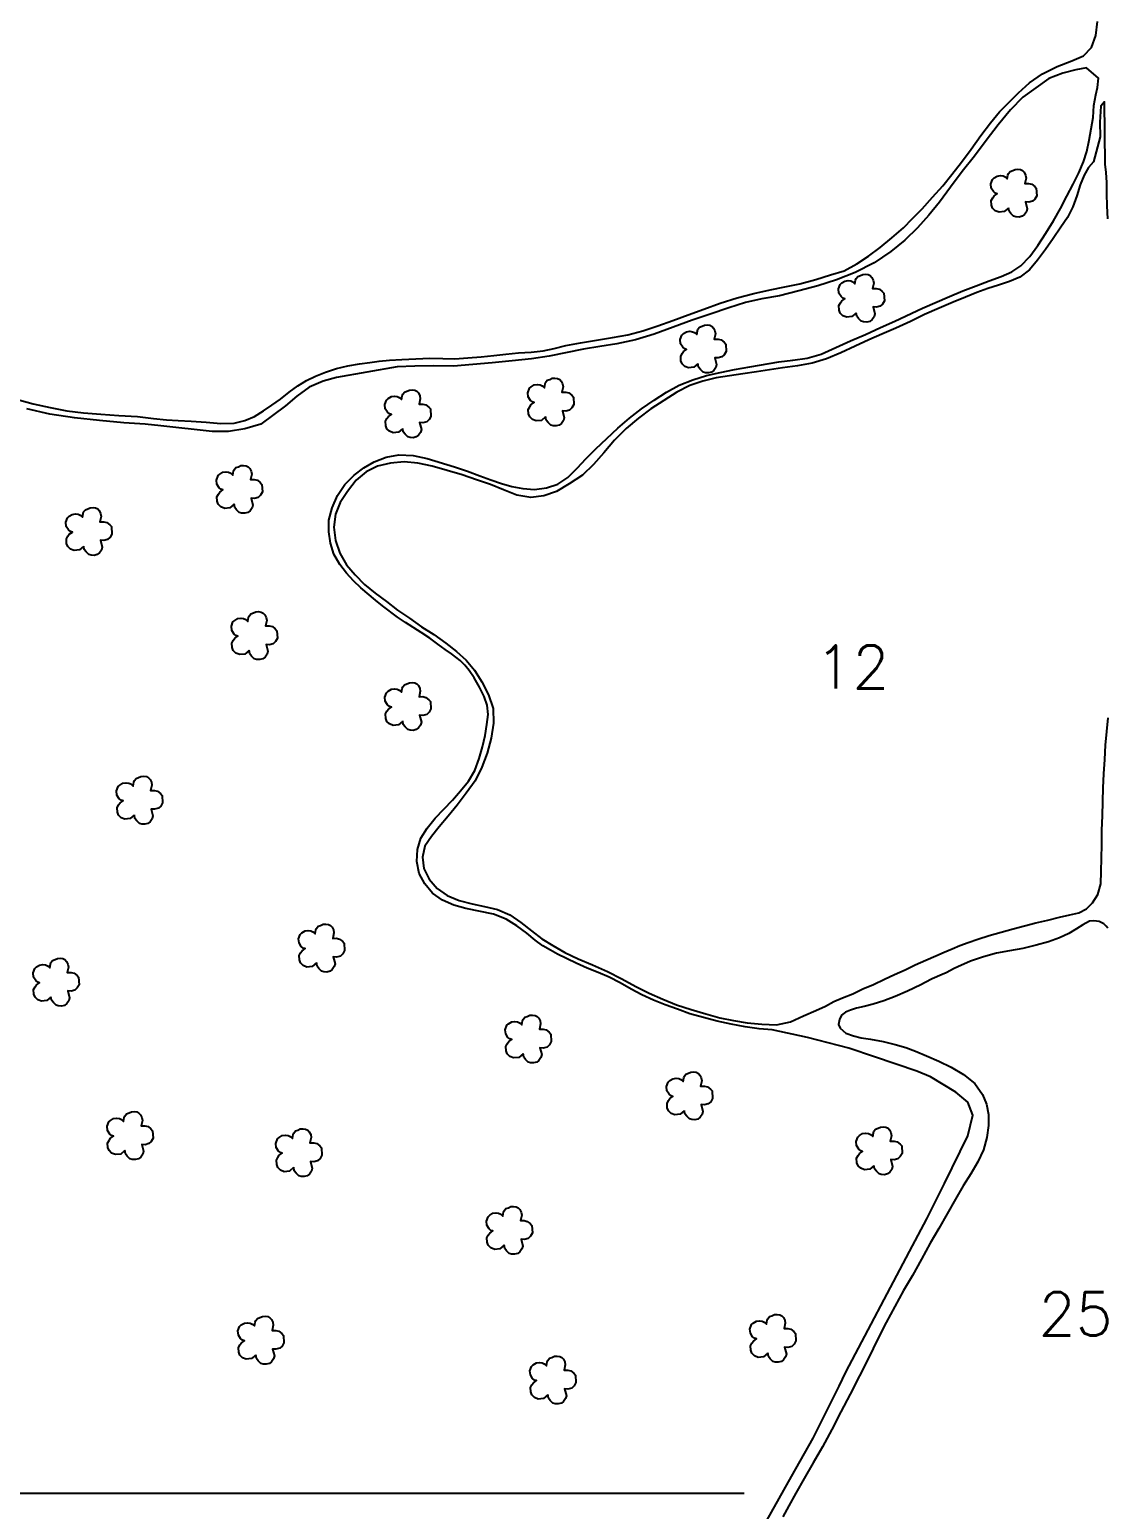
# Model space of a CAD drawing. Header units: inches. Extents: x 722598 to 724698, y 7810443 to 7813413.
# Drawn here: x 723067.3 to 723391.5, y 7811495.1 to 7811940.4 of the extents above; entities that cross this region are included whole.
import ezdxf
from ezdxf.enums import TextEntityAlignment as Align

# ---------------------------------------------------------------- set-up
doc = ezdxf.new("R2010")
doc.units = ezdxf.units.IN
doc.header["$MEASUREMENT"] = 0
doc.linetypes.add('CONTINUO', pattern=[0])
for name, color, linetype in [('0114000624', 1, 'Continuous'), ('0114000624012', 5, 'Continuous'), ('0114000624022', 5, 'Continuous'), ('0114000624025', 5, 'Continuous'), ('MALHA', 8, 'Continuous'), ('MATO', 3, 'Continuous'), ('TEXTO', 7, 'Continuous')]:
    doc.layers.add(name, color=color, linetype=linetype)
doc.styles.add('Simplex', font='simplex.shx')

msp = doc.modelspace()

# ---------------------------------------------------------------- linework, layer by layer
at = {"layer": '0114000624'}
msp.add_lwpolyline([(723286.82, 7811487.67), (723296.49, 7811504.99), (723303.02, 7811516.59), (723306.77, 7811523.99), (723310.8, 7811532.18), (723312.88, 7811536.45), (723332.01, 7811572.73), (723337.24, 7811582.51), (723342.53, 7811593.15), (723349.53, 7811607.53), (723351.04, 7811613.7), (723349.5, 7811617.65), (723345.95, 7811620.66), (723338.36, 7811625.29), (723334.22, 7811627.01), (723321.42, 7811631.32), (723313.7, 7811633.95), (723301.36, 7811637.13), (723290.69, 7811639.39), (723286.74, 7811639.77), (723282.51, 7811640.34), (723278.3, 7811641.11), (723274.16, 7811642), (723270, 7811643.09), (723265.96, 7811644.27), (723262.16, 7811645.59), (723258.51, 7811646.97), (723254.96, 7811648.37), (723251.51, 7811649.94), (723248.22, 7811651.7), (723244.95, 7811653.54), (723241.69, 7811655.23), (723238.36, 7811656.71), (723234.98, 7811657.99), (723231.71, 7811659.46), (723226.15, 7811662.16), (723223.99, 7811663.35), (723221.72, 7811664.71), (723219.38, 7811666.36), (723216.84, 7811668.46), (723213.9, 7811670.76), (723210.64, 7811672.75), (723206.82, 7811674.2), (723198.52, 7811675.95), (723194.93, 7811676.9), (723191.56, 7811678.47), (723188.48, 7811680.58), (723186.15, 7811683.3), (723184.54, 7811686.5), (723183.84, 7811690.08), (723184.01, 7811693.68), (723185.03, 7811697.05), (723186.85, 7811700.12), (723189.27, 7811703.07), (723191.94, 7811705.84), (723194.55, 7811708.49), (723196.96, 7811711.29), (723199.38, 7811714.24), (723201.24, 7811717.47), (723202.57, 7811721.03), (723203.56, 7811724.52), (723204.37, 7811728.02), (723204.89, 7811731.29), (723205.22, 7811734.34), (723204.9, 7811737.12), (723204.02, 7811739.71), (723202.68, 7811742.51), (723201.05, 7811745.33), (723199.5, 7811747.54), (723198.2, 7811749.13), (723196.79, 7811750.53), (723195.48, 7811751.54), (723194.18, 7811752.51), (723192.33, 7811753.84), (723190.11, 7811755.48), (723187.68, 7811757.24), (723185.11, 7811758.95), (723180.34, 7811761.94), (723177.96, 7811763.58), (723173.44, 7811767.03), (723171.35, 7811768.71), (723166.96, 7811772.41), (723164.7, 7811774.55), (723162.61, 7811776.83), (723160.59, 7811779.46), (723158.86, 7811782.56), (723157.79, 7811785.88), (723157.27, 7811789.27), (723157.35, 7811792.79), (723158.29, 7811796.53), (723159.91, 7811800.22), (723162.18, 7811803.52), (723164.9, 7811806.3), (723167.8, 7811808.56), (723170.95, 7811810.35), (723174.55, 7811811.7), (723178.41, 7811812.38), (723182.72, 7811812.22), (723186.87, 7811811.37), (723195.15, 7811808.83), (723199.06, 7811807.56), (723202.75, 7811806.11), (723206.08, 7811804.9), (723209.28, 7811803.82), (723212.34, 7811802.92), (723215.64, 7811802.3), (723219.18, 7811802.02), (723222.79, 7811802.46), (723226.19, 7811803.61), (723229.25, 7811805.61), (723231.99, 7811808.37), (723234.69, 7811811.32), (723237.65, 7811814.26), (723244.29, 7811820.48), (723247.77, 7811823.47), (723251.42, 7811826.25), (723255.18, 7811828.9), (723258.94, 7811831.26), (723262.72, 7811833.37), (723266.8, 7811835.03), (723270.88, 7811836.25), (723275.07, 7811837.16), (723279.39, 7811838.06), (723283.95, 7811838.89), (723292.71, 7811840.36), (723296.94, 7811840.96), (723301.21, 7811841.51), (723305.47, 7811842.68), (723309.87, 7811844.71), (723314.29, 7811846.7), (723318.8, 7811848.66), (723323.22, 7811850.75), (723327.61, 7811852.65), (723335.89, 7811856.57), (723343.99, 7811860.06), (723348.04, 7811861.76), (723352.07, 7811863.29), (723355.91, 7811864.78), (723359.6, 7811866.04), (723362.79, 7811867.53), (723365.46, 7811869.34), (723368.15, 7811872.06), (723370.58, 7811875.41), (723373.03, 7811879.1), (723375.34, 7811882.82), (723377.46, 7811886.5), (723379.36, 7811890.26), (723381.23, 7811893.84), (723382.92, 7811897.32), (723384.32, 7811900.58), (723385.3, 7811903.73), (723386.07, 7811907.06), (723386.64, 7811910.47), (723387.21, 7811913.95), (723387.46, 7811917.52), (723388.03, 7811920.72), (723388.54, 7811922.91), (723388.81, 7811925.75), (723385.28, 7811928.91), (723382.01, 7811928.22), (723378.1, 7811927.29), (723373.87, 7811925.61), (723366.06, 7811920.08), (723362.33, 7811916.22), (723358.68, 7811911.71), (723355.1, 7811907.01), (723351.55, 7811902.28), (723347.83, 7811897.66), (723344.34, 7811892.97), (723341.06, 7811888.47), (723337.81, 7811884.53), (723334.37, 7811880.69), (723330.58, 7811877.02), (723326.42, 7811873.61), (723321.32, 7811870.19), (723315.64, 7811867.28), (723310, 7811865.04), (723304.37, 7811863.24), (723298.69, 7811861.75), (723292.92, 7811860.28), (723287.56, 7811859.34), (723282.7, 7811858.24), (723277.6, 7811856.7), (723272.06, 7811854.76), (723266.59, 7811852.92), (723255.15, 7811848.77), (723249.59, 7811847.07), (723243.99, 7811845.86), (723238.87, 7811844.98), (723233.89, 7811844.24), (723223.55, 7811842.12), (723218.28, 7811841.34), (723212.51, 7811840.71), (723206.49, 7811840.08), (723194.85, 7811839.09), (723188.92, 7811839.2), (723183.17, 7811839.11), (723177.86, 7811838.89), (723159.62, 7811835.66), (723155.57, 7811834.59), (723151.38, 7811832.81), (723147.72, 7811830.11), (723144.3, 7811827.16), (723136.91, 7811821.7), (723132.05, 7811820.26), (723127.16, 7811819.4), (723122.19, 7811819.43), (723106.8, 7811821.2), (723102.1, 7811821.64), (723095.69, 7811822.1), (723088.31, 7811822.75), (723080.86, 7811823.53), (723073.37, 7811824.65), (723066.43, 7811826.3)], dxfattribs=at)
at = {"layer": '0114000624012', "color": 5}
msp.add_lwpolyline([(723391.61, 7811883.43), (723391.46, 7811887.3), (723391.34, 7811890.96), (723391.32, 7811894.38), (723391.19, 7811897.42), (723390.89, 7811899.84), (723390.68, 7811918.62), (723389.52, 7811917.38), (723389.27, 7811912.52), (723389.34, 7811908.13), (723387.39, 7811900.61), (723385.88, 7811898.93), (723384.53, 7811896.58), (723383.29, 7811893.66), (723382.33, 7811890.34), (723381.12, 7811887.03), (723379.51, 7811883.8), (723377.5, 7811880.91), (723375.24, 7811877.47), (723372.86, 7811874.21), (723370.52, 7811871.04), (723368.07, 7811868.11), (723365.21, 7811865.88), (723362.03, 7811864.54), (723358.76, 7811863.51), (723355.58, 7811862.45), (723352.26, 7811861.3), (723348.8, 7811859.91), (723345.08, 7811858.4), (723340.94, 7811856.59), (723336.55, 7811854.63), (723332.29, 7811852.58), (723327.92, 7811850.54), (723323.71, 7811848.77), (723319.72, 7811847), (723315.6, 7811845.1), (723311.34, 7811843.1), (723307.03, 7811841.32), (723302.72, 7811839.99), (723298.29, 7811839.22), (723293.79, 7811838.58), (723285.92, 7811837.43), (723281.81, 7811836.83), (723277.81, 7811836.23), (723273.81, 7811835.59), (723269.85, 7811834.61), (723265.9, 7811833.24), (723262, 7811831.24), (723258.08, 7811828.81), (723254.22, 7811826.31), (723250.49, 7811823.46), (723246.75, 7811820.36), (723243.24, 7811816.8), (723240.02, 7811813.06), (723236.94, 7811809.56), (723233.59, 7811806.32), (723229.66, 7811803.66), (723225.78, 7811801.41), (723221.97, 7811800.06), (723218.04, 7811799.59), (723213.91, 7811800.32), (723209.85, 7811801.86), (723205.91, 7811803.47), (723201.72, 7811804.93), (723197.4, 7811806.43), (723192.89, 7811807.72), (723188.41, 7811809), (723184.12, 7811809.96), (723180.01, 7811810.31), (723175.86, 7811809.97), (723171.91, 7811809.06), (723168.53, 7811807.3), (723165.59, 7811804.77), (723162.9, 7811801.44), (723160.75, 7811798.1), (723159.29, 7811794.59), (723158.81, 7811790.63), (723159.36, 7811786.62), (723160.61, 7811782.81), (723162.67, 7811779.34), (723165.26, 7811776.29), (723168.08, 7811773.4), (723171.3, 7811770.76), (723174.68, 7811768.33), (723177.99, 7811765.73), (723181.56, 7811763.26), (723185.23, 7811760.72), (723188.9, 7811758.38), (723192.47, 7811755.8), (723195.74, 7811753.28), (723198.61, 7811750.67), (723201.11, 7811747.63), (723203.33, 7811744.17), (723205.34, 7811740.25), (723206.77, 7811736.13), (723206.87, 7811731.73), (723206.15, 7811727.15), (723204.96, 7811722.7), (723203.38, 7811718.45), (723201.34, 7811714.35), (723198.67, 7811710.65), (723195.94, 7811707.03), (723193.19, 7811703.67), (723190.54, 7811700.54), (723188.18, 7811697.59), (723186.23, 7811694.7), (723185.48, 7811691.39), (723185.92, 7811687.98), (723187.51, 7811684.8), (723189.9, 7811681.95), (723192.9, 7811679.81), (723196.53, 7811678.34), (723200.39, 7811677.32), (723204.18, 7811676.56), (723208.05, 7811675.59), (723211.74, 7811673.99), (723215.1, 7811671.69), (723218.32, 7811669.22), (723221.39, 7811666.85), (723224.73, 7811664.75), (723228.35, 7811662.67), (723232.35, 7811660.77), (723236.67, 7811658.93), (723241.18, 7811656.97), (723245.49, 7811654.8), (723249.62, 7811652.45), (723253.64, 7811650.43), (723257.78, 7811648.66), (723261.93, 7811646.97), (723266.34, 7811645.49), (723270.73, 7811644.21), (723274.96, 7811643.07), (723279.08, 7811642.26), (723283.2, 7811641.57), (723287.53, 7811641.1), (723291.98, 7811640.95), (723296.24, 7811641.8), (723300.11, 7811643.59), (723303.81, 7811645.23), (723306.76, 7811646.53), (723309.22, 7811647.93), (723311.84, 7811649.05), (723314.95, 7811650.26), (723318, 7811651.75), (723321.18, 7811653.05), (723324.5, 7811654.63), (723327.52, 7811656.09), (723330.66, 7811657.52), (723333.68, 7811659.02), (723336.9, 7811660.39), (723339.87, 7811661.73), (723342.41, 7811662.81), (723344.8, 7811663.8), (723347.14, 7811664.82), (723349.69, 7811665.72), (723352.55, 7811666.7), (723355.97, 7811667.77), (723359.53, 7811668.77), (723363.13, 7811669.79), (723366.55, 7811670.72), (723370.02, 7811671.64), (723373.56, 7811672.44), (723377.07, 7811673.29), (723380.22, 7811673.99), (723382.9, 7811674.65), (723385.21, 7811675.87), (723387.08, 7811677.62), (723388.66, 7811680.1), (723389.51, 7811683.37), (723389.67, 7811687.08), (723389.79, 7811691.05), (723389.81, 7811695.12), (723389.88, 7811699.45), (723390.03, 7811703.82), (723390.14, 7811708.09), (723390.26, 7811712.24), (723390.49, 7811716.46), (723390.73, 7811720.76), (723390.95, 7811725.1), (723391.38, 7811729.22), (723391.76, 7811733.33)], dxfattribs=at)
at = {"layer": '0114000624022', "color": 5}
msp.add_lwpolyline([(723063.7, 7811829.12), (723068.39, 7811827.8), (723073.46, 7811826.64), (723078.53, 7811825.68), (723083.55, 7811825.05), (723088.71, 7811824.69), (723094.18, 7811824.23), (723099.8, 7811823.92), (723104.61, 7811823.38), (723108.5, 7811822.99), (723112.01, 7811822.77), (723115.9, 7811822.55), (723120.43, 7811822.21), (723124.85, 7811821.81), (723128.81, 7811822), (723132.1, 7811822.72), (723134.95, 7811823.92), (723137.71, 7811825.64), (723140.19, 7811827.39), (723142.75, 7811829.21), (723145.34, 7811831.28), (723147.99, 7811833.17), (723150.58, 7811834.8), (723153.33, 7811836.14), (723156.33, 7811837.34), (723159.61, 7811838.39), (723163.03, 7811839.22), (723166.57, 7811839.83), (723169.65, 7811840.18), (723172.48, 7811840.59), (723175.53, 7811840.91), (723179.26, 7811841.13), (723183.44, 7811841.36), (723187.73, 7811841.5), (723191.58, 7811841.4), (723195.26, 7811841.31), (723199.17, 7811841.58), (723203.12, 7811841.95), (723206.99, 7811842.33), (723210.56, 7811842.76), (723214.38, 7811843.09), (723218.21, 7811843.29), (723221.76, 7811843.73), (723225.08, 7811844.39), (723228.64, 7811845.37), (723233.02, 7811846.17), (723237.83, 7811846.97), (723242.68, 7811847.78), (723247.24, 7811848.52), (723251.75, 7811849.74), (723256.25, 7811851.23), (723260.82, 7811852.85), (723265.39, 7811854.6), (723270.14, 7811856.3), (723275.02, 7811858.1), (723280.11, 7811859.69), (723285.2, 7811860.96), (723290.05, 7811862.11), (723294.53, 7811862.98), (723299, 7811863.87), (723303.79, 7811865.17), (723308.2, 7811866.54), (723312.35, 7811867.82), (723316.13, 7811869.89), (723319.7, 7811872.19), (723323.2, 7811874.82), (723326.72, 7811877.76), (723330.14, 7811880.75), (723332.94, 7811883.5), (723335.85, 7811886.46), (723338.9, 7811889.94), (723342, 7811893.32), (723344.75, 7811896.79), (723347.62, 7811900.48), (723350.55, 7811904.44), (723353.47, 7811908.5), (723356.39, 7811912.34), (723359.11, 7811915.65), (723361.87, 7811918.48), (723364.75, 7811921.38), (723368.12, 7811924.33), (723371.96, 7811927.07), (723376.4, 7811929.29), (723380.78, 7811930.97), (723384.3, 7811932.52), (723386.7, 7811934.99), (723388, 7811938.59), (723388.56, 7811942.83)], dxfattribs=at)
at = {"layer": '0114000624025'}
msp.add_lwpolyline([(723391.65, 7811670.02), (723391.18, 7811670.57), (723390.48, 7811671.29), (723389.06, 7811671.99), (723387.46, 7811672.17), (723386.19, 7811672.1), (723384.15, 7811671.03), (723382.21, 7811669.76), (723379.9, 7811668.38), (723377.07, 7811667.08), (723373.8, 7811665.93), (723370.06, 7811664.85), (723366.13, 7811663.92), (723362.08, 7811663.19), (723358.15, 7811662.44), (723354.22, 7811661.4), (723350.38, 7811660.06), (723346.57, 7811658.34), (723345.46, 7811657.83), (723343.04, 7811656.6), (723341.83, 7811656.09), (723338.79, 7811654.74), (723336.67, 7811653.66), (723335.44, 7811652.95), (723331.44, 7811651.1), (723327.73, 7811649.4), (723324.26, 7811648.13), (723321.06, 7811647.14), (723318.33, 7811646.4), (723316.1, 7811645.94), (723314.23, 7811645.38), (723312.72, 7811644.76), (723311.54, 7811643.81), (723310.95, 7811642.52), (723310.59, 7811641.07), (723311.17, 7811639.92), (723312.87, 7811638.44), (723315.12, 7811637.6), (723317.45, 7811637.06), (723320.26, 7811636.6), (723324.09, 7811635.88), (723327.72, 7811634.96), (723330.86, 7811634.06), (723333.83, 7811632.96), (723337.09, 7811631.56), (723340.8, 7811629.96), (723344.55, 7811628.15), (723348.26, 7811626.02), (723351.61, 7811623.24), (723353.93, 7811620), (723355.15, 7811617.05), (723355.73, 7811613.93), (723355.77, 7811610.6), (723355.3, 7811607.06), (723354.27, 7811603.36), (723352.57, 7811599.7), (723350.43, 7811596.1), (723348.15, 7811592.48), (723345.81, 7811588.5), (723343.32, 7811584.07), (723340.85, 7811579.68), (723338.2, 7811575.25), (723335.64, 7811570.41), (723332.88, 7811565.51), (723330.15, 7811560.94), (723327.58, 7811556.22), (723325, 7811551.37), (723322.41, 7811546.23), (723319.76, 7811540.82), (723316.95, 7811535.35), (723314.11, 7811529.84), (723311.33, 7811524.52), (723308.61, 7811519.14), (723305.82, 7811513.98), (723303, 7811509.13), (723300.34, 7811504.46), (723297.85, 7811500.06), (723295.65, 7811496.17), (723293.87, 7811492.84)], dxfattribs=at)
at = {"layer": 'MALHA', "color": 8}
msp.add_lwpolyline([(722692.02, 7811500), (723282.25, 7811500)], dxfattribs=at)
at = {"layer": 'MATO', "linetype": 'CONTINUO'}
for points in [[(723361.77, 7811886.68, 0), (723360.52, 7811885.63, 0), (723358.94, 7811885.45, 0), (723357.81, 7811885.89, 0), (723357.01, 7811886.67, 0), (723356.68, 7811887.58, 0), (723356.59, 7811888.91, 0), (723357.02, 7811889.75, 0), (723357.48, 7811890.37, 0), (723358.39, 7811890.99, 0), (723357.81, 7811891.17, 0), (723357.24, 7811891.64, 0), (723356.56, 7811892.7, 0), (723356.44, 7811893.97, 0), (723356.93, 7811895.28, 0), (723357.44, 7811895.75, 0), (723358.37, 7811896.32, 0), (723359.35, 7811896.45, 0), (723360.13, 7811896.34, 0), (723360.74, 7811896.05, 0), (723361.42, 7811895.45, 0), (723361.62, 7811896.6, 0), (723361.8, 7811897.06, 0), (723362.3, 7811897.7, 0), (723363.05, 7811897.98, 0), (723363.79, 7811898.31, 0), (723364.61, 7811898.38, 0), (723365.39, 7811898.27, 0), (723366.03, 7811897.94, 0), (723366.5, 7811897.43, 0), (723366.91, 7811896.61, 0), (723367.07, 7811895.7, 0), (723366.7, 7811894.09, 0), (723367.83, 7811894.11, 0), (723368.77, 7811893.88, 0), (723369.65, 7811893.18, 0), (723370.14, 7811892.62, 0), (723370.27, 7811890.4, 0), (723369.73, 7811889.4, 0), (723369, 7811888.74, 0), (723367.86, 7811888.44, 0), (723366.86, 7811888.52, 0), (723367.4, 7811886.45, 0), (723367.15, 7811885.56, 0), (723366.55, 7811884.72, 0), (723365.89, 7811884.19, 0), (723364.95, 7811883.96, 0), (723364.02, 7811884.02, 0), (723363.32, 7811884.21, 0), (723362.52, 7811885, 0), (723361.97, 7811885.71, 0), (723361.81, 7811886.79, 0)], [(723315.94, 7811855.08, 0), (723314.69, 7811854.03, 0), (723313.11, 7811853.85, 0), (723311.98, 7811854.29, 0), (723311.18, 7811855.08, 0), (723310.85, 7811855.98, 0), (723310.76, 7811857.31, 0), (723311.19, 7811858.15, 0), (723311.65, 7811858.77, 0), (723312.56, 7811859.39, 0), (723311.98, 7811859.57, 0), (723311.41, 7811860.05, 0), (723310.74, 7811861.11, 0), (723310.61, 7811862.37, 0), (723311.1, 7811863.68, 0), (723311.61, 7811864.15, 0), (723312.54, 7811864.72, 0), (723313.52, 7811864.85, 0), (723314.3, 7811864.74, 0), (723314.91, 7811864.46, 0), (723315.59, 7811863.85, 0), (723315.79, 7811865.01, 0), (723315.97, 7811865.47, 0), (723316.47, 7811866.11, 0), (723317.22, 7811866.38, 0), (723317.96, 7811866.71, 0), (723318.78, 7811866.78, 0), (723319.56, 7811866.67, 0), (723320.2, 7811866.34, 0), (723320.67, 7811865.83, 0), (723321.08, 7811865.01, 0), (723321.25, 7811864.11, 0), (723320.87, 7811862.49, 0), (723322, 7811862.51, 0), (723322.94, 7811862.28, 0), (723323.82, 7811861.59, 0), (723324.31, 7811861.03, 0), (723324.44, 7811858.8, 0), (723323.9, 7811857.81, 0), (723323.17, 7811857.14, 0), (723322.03, 7811856.84, 0), (723321.03, 7811856.93, 0), (723321.57, 7811854.85, 0), (723321.32, 7811853.96, 0), (723320.72, 7811853.12, 0), (723320.06, 7811852.59, 0), (723319.12, 7811852.36, 0), (723318.19, 7811852.42, 0), (723317.49, 7811852.62, 0), (723316.69, 7811853.4, 0), (723316.15, 7811854.11, 0), (723315.98, 7811855.19, 0)], [(723268.34, 7811839.81, 0), (723267.09, 7811838.77, 0), (723265.51, 7811838.59, 0), (723264.38, 7811839.02, 0), (723263.58, 7811839.81, 0), (723263.25, 7811840.71, 0), (723263.16, 7811842.04, 0), (723263.59, 7811842.88, 0), (723264.04, 7811843.5, 0), (723264.96, 7811844.12, 0), (723264.38, 7811844.31, 0), (723263.8, 7811844.78, 0), (723263.13, 7811845.84, 0), (723263.01, 7811847.1, 0), (723263.49, 7811848.42, 0), (723264, 7811848.89, 0), (723264.93, 7811849.46, 0), (723265.91, 7811849.59, 0), (723266.69, 7811849.48, 0), (723267.31, 7811849.19, 0), (723267.99, 7811848.59, 0), (723268.19, 7811849.74, 0), (723268.36, 7811850.2, 0), (723268.87, 7811850.84, 0), (723269.62, 7811851.12, 0), (723270.35, 7811851.44, 0), (723271.18, 7811851.52, 0), (723271.96, 7811851.41, 0), (723272.59, 7811851.07, 0), (723273.07, 7811850.56, 0), (723273.48, 7811849.75, 0), (723273.64, 7811848.84, 0), (723273.26, 7811847.23, 0), (723274.4, 7811847.24, 0), (723275.33, 7811847.02, 0), (723276.21, 7811846.32, 0), (723276.7, 7811845.76, 0), (723276.84, 7811843.54, 0), (723276.29, 7811842.54, 0), (723275.57, 7811841.88, 0), (723274.43, 7811841.57, 0), (723273.43, 7811841.66, 0), (723273.96, 7811839.58, 0), (723273.72, 7811838.7, 0), (723273.12, 7811837.85, 0), (723272.46, 7811837.33, 0), (723271.52, 7811837.1, 0), (723270.58, 7811837.15, 0), (723269.89, 7811837.35, 0), (723269.09, 7811838.14, 0), (723268.54, 7811838.85, 0), (723268.37, 7811839.92, 0)], [(723222.51, 7811823.84, 0), (723221.26, 7811822.79, 0), (723219.68, 7811822.61, 0), (723218.55, 7811823.05, 0), (723217.75, 7811823.83, 0), (723217.42, 7811824.74, 0), (723217.33, 7811826.07, 0), (723217.76, 7811826.91, 0), (723218.22, 7811827.53, 0), (723219.13, 7811828.15, 0), (723218.55, 7811828.33, 0), (723217.97, 7811828.8, 0), (723217.3, 7811829.86, 0), (723217.18, 7811831.13, 0), (723217.67, 7811832.44, 0), (723218.18, 7811832.91, 0), (723219.11, 7811833.48, 0), (723220.08, 7811833.61, 0), (723220.86, 7811833.5, 0), (723221.48, 7811833.21, 0), (723222.16, 7811832.61, 0), (723222.36, 7811833.76, 0), (723222.53, 7811834.22, 0), (723223.04, 7811834.86, 0), (723223.79, 7811835.14, 0), (723224.52, 7811835.47, 0), (723225.35, 7811835.54, 0), (723226.13, 7811835.43, 0), (723226.77, 7811835.09, 0), (723227.24, 7811834.59, 0), (723227.65, 7811833.77, 0), (723227.81, 7811832.86, 0), (723227.44, 7811831.25, 0), (723228.57, 7811831.27, 0), (723229.5, 7811831.04, 0), (723230.39, 7811830.34, 0), (723230.88, 7811829.78, 0), (723231.01, 7811827.56, 0), (723230.46, 7811826.56, 0), (723229.74, 7811825.9, 0), (723228.6, 7811825.6, 0), (723227.6, 7811825.68, 0), (723228.13, 7811823.61, 0), (723227.89, 7811822.72, 0), (723227.29, 7811821.88, 0), (723226.63, 7811821.35, 0), (723225.69, 7811821.12, 0), (723224.76, 7811821.18, 0), (723224.06, 7811821.37, 0), (723223.26, 7811822.16, 0), (723222.71, 7811822.87, 0), (723222.54, 7811823.94, 0)], [(723179.52, 7811820.29, 0), (723178.27, 7811819.24, 0), (723176.69, 7811819.06, 0), (723175.56, 7811819.5, 0), (723174.76, 7811820.28, 0), (723174.43, 7811821.19, 0), (723174.34, 7811822.52, 0), (723174.77, 7811823.36, 0), (723175.23, 7811823.98, 0), (723176.14, 7811824.6, 0), (723175.56, 7811824.78, 0), (723174.99, 7811825.25, 0), (723174.31, 7811826.31, 0), (723174.19, 7811827.58, 0), (723174.68, 7811828.89, 0), (723175.19, 7811829.36, 0), (723176.12, 7811829.93, 0), (723177.1, 7811830.06, 0), (723177.88, 7811829.95, 0), (723178.49, 7811829.66, 0), (723179.17, 7811829.06, 0), (723179.37, 7811830.21, 0), (723179.54, 7811830.67, 0), (723180.05, 7811831.31, 0), (723180.8, 7811831.59, 0), (723181.54, 7811831.92, 0), (723182.36, 7811831.99, 0), (723183.14, 7811831.88, 0), (723183.78, 7811831.54, 0), (723184.25, 7811831.04, 0), (723184.66, 7811830.22, 0), (723184.82, 7811829.31, 0), (723184.45, 7811827.7, 0), (723185.58, 7811827.72, 0), (723186.52, 7811827.49, 0), (723187.4, 7811826.79, 0), (723187.89, 7811826.23, 0), (723188.02, 7811824.01, 0), (723187.48, 7811823.01, 0), (723186.75, 7811822.35, 0), (723185.61, 7811822.05, 0), (723184.61, 7811822.13, 0), (723185.15, 7811820.06, 0), (723184.9, 7811819.17, 0), (723184.3, 7811818.33, 0), (723183.64, 7811817.8, 0), (723182.7, 7811817.57, 0), (723181.77, 7811817.63, 0), (723181.07, 7811817.82, 0), (723180.27, 7811818.61, 0), (723179.72, 7811819.32, 0), (723179.56, 7811820.39, 0)], [(723128.83, 7811797.55, 0), (723127.58, 7811796.51, 0), (723126, 7811796.32, 0), (723124.87, 7811796.76, 0), (723124.07, 7811797.55, 0), (723123.74, 7811798.45, 0), (723123.65, 7811799.78, 0), (723124.08, 7811800.62, 0), (723124.54, 7811801.24, 0), (723125.45, 7811801.86, 0), (723124.87, 7811802.05, 0), (723124.3, 7811802.52, 0), (723123.62, 7811803.58, 0), (723123.5, 7811804.84, 0), (723123.99, 7811806.16, 0), (723124.5, 7811806.63, 0), (723125.43, 7811807.19, 0), (723126.4, 7811807.33, 0), (723127.18, 7811807.21, 0), (723127.8, 7811806.93, 0), (723128.48, 7811806.32, 0), (723128.68, 7811807.48, 0), (723128.85, 7811807.94, 0), (723129.36, 7811808.58, 0), (723130.11, 7811808.86, 0), (723130.84, 7811809.18, 0), (723131.67, 7811809.26, 0), (723132.45, 7811809.15, 0), (723133.09, 7811808.81, 0), (723133.56, 7811808.3, 0), (723133.97, 7811807.49, 0), (723134.13, 7811806.58, 0), (723133.76, 7811804.96, 0), (723134.89, 7811804.98, 0), (723135.82, 7811804.76, 0), (723136.71, 7811804.06, 0), (723137.2, 7811803.5, 0), (723137.33, 7811801.27, 0), (723136.78, 7811800.28, 0), (723136.06, 7811799.62, 0), (723134.92, 7811799.31, 0), (723133.92, 7811799.4, 0), (723134.45, 7811797.32, 0), (723134.21, 7811796.44, 0), (723133.61, 7811795.59, 0), (723132.95, 7811795.07, 0), (723132.01, 7811794.83, 0), (723131.08, 7811794.89, 0), (723130.38, 7811795.09, 0), (723129.58, 7811795.88, 0), (723129.03, 7811796.58, 0), (723128.87, 7811797.66, 0)], [(723083.54, 7811784.88, 0), (723082.29, 7811783.83, 0), (723080.71, 7811783.65, 0), (723079.58, 7811784.09, 0), (723078.78, 7811784.88, 0), (723078.45, 7811785.78, 0), (723078.36, 7811787.11, 0), (723078.79, 7811787.95, 0), (723079.25, 7811788.57, 0), (723080.16, 7811789.19, 0), (723079.58, 7811789.37, 0), (723079.01, 7811789.85, 0), (723078.33, 7811790.91, 0), (723078.21, 7811792.17, 0), (723078.7, 7811793.48, 0), (723079.21, 7811793.95, 0), (723080.14, 7811794.52, 0), (723081.11, 7811794.65, 0), (723081.89, 7811794.54, 0), (723082.51, 7811794.26, 0), (723083.19, 7811793.65, 0), (723083.39, 7811794.81, 0), (723083.56, 7811795.27, 0), (723084.07, 7811795.91, 0), (723084.82, 7811796.18, 0), (723085.55, 7811796.51, 0), (723086.38, 7811796.58, 0), (723087.16, 7811796.47, 0), (723087.8, 7811796.14, 0), (723088.27, 7811795.63, 0), (723088.68, 7811794.81, 0), (723088.84, 7811793.91, 0), (723088.47, 7811792.29, 0), (723089.6, 7811792.31, 0), (723090.53, 7811792.08, 0), (723091.42, 7811791.38, 0), (723091.91, 7811790.83, 0), (723092.04, 7811788.6, 0), (723091.49, 7811787.61, 0), (723090.77, 7811786.94, 0), (723089.63, 7811786.64, 0), (723088.63, 7811786.73, 0), (723089.16, 7811784.65, 0), (723088.92, 7811783.76, 0), (723088.32, 7811782.92, 0), (723087.66, 7811782.39, 0), (723086.72, 7811782.16, 0), (723085.79, 7811782.22, 0), (723085.09, 7811782.42, 0), (723084.29, 7811783.2, 0), (723083.74, 7811783.91, 0), (723083.58, 7811784.99, 0)], [(723133.34, 7811753.54, 0), (723132.09, 7811752.5, 0), (723130.51, 7811752.31, 0), (723129.38, 7811752.75, 0), (723128.58, 7811753.54, 0), (723128.25, 7811754.44, 0), (723128.16, 7811755.77, 0), (723128.59, 7811756.61, 0), (723129.04, 7811757.23, 0), (723129.96, 7811757.85, 0), (723129.38, 7811758.04, 0), (723128.8, 7811758.51, 0), (723128.13, 7811759.57, 0), (723128.01, 7811760.83, 0), (723128.49, 7811762.14, 0), (723129, 7811762.62, 0), (723129.93, 7811763.18, 0), (723130.91, 7811763.31, 0), (723131.69, 7811763.2, 0), (723132.31, 7811762.92, 0), (723132.99, 7811762.31, 0), (723133.19, 7811763.47, 0), (723133.36, 7811763.93, 0), (723133.87, 7811764.57, 0), (723134.62, 7811764.84, 0), (723135.35, 7811765.17, 0), (723136.18, 7811765.25, 0), (723136.96, 7811765.13, 0), (723137.59, 7811764.8, 0), (723138.07, 7811764.29, 0), (723138.48, 7811763.48, 0), (723138.64, 7811762.57, 0), (723138.26, 7811760.95, 0), (723139.4, 7811760.97, 0), (723140.33, 7811760.75, 0), (723141.21, 7811760.05, 0), (723141.7, 7811759.49, 0), (723141.84, 7811757.26, 0), (723141.29, 7811756.27, 0), (723140.57, 7811755.6, 0), (723139.43, 7811755.3, 0), (723138.43, 7811755.39, 0), (723138.96, 7811753.31, 0), (723138.72, 7811752.43, 0), (723138.12, 7811751.58, 0), (723137.46, 7811751.05, 0), (723136.52, 7811750.82, 0), (723135.58, 7811750.88, 0), (723134.89, 7811751.08, 0), (723134.09, 7811751.86, 0), (723133.54, 7811752.57, 0), (723133.37, 7811753.65, 0)], [(723179.52, 7811732.24, 0), (723178.27, 7811731.19, 0), (723176.69, 7811731.01, 0), (723175.56, 7811731.45, 0), (723174.76, 7811732.24, 0), (723174.43, 7811733.14, 0), (723174.34, 7811734.47, 0), (723174.77, 7811735.31, 0), (723175.23, 7811735.93, 0), (723176.14, 7811736.55, 0), (723175.56, 7811736.73, 0), (723174.99, 7811737.21, 0), (723174.31, 7811738.27, 0), (723174.19, 7811739.53, 0), (723174.68, 7811740.84, 0), (723175.19, 7811741.31, 0), (723176.12, 7811741.88, 0), (723177.1, 7811742.01, 0), (723177.88, 7811741.9, 0), (723178.49, 7811741.62, 0), (723179.17, 7811741.01, 0), (723179.37, 7811742.17, 0), (723179.54, 7811742.63, 0), (723180.05, 7811743.27, 0), (723180.8, 7811743.54, 0), (723181.54, 7811743.87, 0), (723182.36, 7811743.94, 0), (723183.14, 7811743.83, 0), (723183.78, 7811743.5, 0), (723184.25, 7811742.99, 0), (723184.66, 7811742.17, 0), (723184.82, 7811741.27, 0), (723184.45, 7811739.65, 0), (723185.58, 7811739.67, 0), (723186.52, 7811739.44, 0), (723187.4, 7811738.74, 0), (723187.89, 7811738.19, 0), (723188.02, 7811735.96, 0), (723187.48, 7811734.97, 0), (723186.75, 7811734.3, 0), (723185.61, 7811734, 0), (723184.61, 7811734.09, 0), (723185.15, 7811732.01, 0), (723184.9, 7811731.12, 0), (723184.3, 7811730.28, 0), (723183.64, 7811729.75, 0), (723182.7, 7811729.52, 0), (723181.77, 7811729.58, 0), (723181.07, 7811729.78, 0), (723180.27, 7811730.56, 0), (723179.72, 7811731.27, 0), (723179.56, 7811732.35, 0)], [(723098.8, 7811704.01, 0), (723097.55, 7811702.96, 0), (723095.97, 7811702.78, 0), (723094.84, 7811703.22, 0), (723094.04, 7811704.01, 0), (723093.71, 7811704.91, 0), (723093.62, 7811706.24, 0), (723094.05, 7811707.08, 0), (723094.5, 7811707.7, 0), (723095.42, 7811708.32, 0), (723094.84, 7811708.5, 0), (723094.26, 7811708.97, 0), (723093.59, 7811710.03, 0), (723093.47, 7811711.3, 0), (723093.96, 7811712.61, 0), (723094.47, 7811713.08, 0), (723095.4, 7811713.65, 0), (723096.37, 7811713.78, 0), (723097.15, 7811713.67, 0), (723097.77, 7811713.39, 0), (723098.45, 7811712.78, 0), (723098.65, 7811713.93, 0), (723098.82, 7811714.4, 0), (723099.33, 7811715.04, 0), (723100.08, 7811715.31, 0), (723100.81, 7811715.64, 0), (723101.64, 7811715.71, 0), (723102.42, 7811715.6, 0), (723103.05, 7811715.27, 0), (723103.53, 7811714.76, 0), (723103.94, 7811713.94, 0), (723104.1, 7811713.04, 0), (723103.72, 7811711.42, 0), (723104.86, 7811711.44, 0), (723105.79, 7811711.21, 0), (723106.68, 7811710.51, 0), (723107.16, 7811709.95, 0), (723107.3, 7811707.73, 0), (723106.75, 7811706.74, 0), (723106.03, 7811706.07, 0), (723104.89, 7811705.77, 0), (723103.89, 7811705.86, 0), (723104.42, 7811703.78, 0), (723104.18, 7811702.89, 0), (723103.58, 7811702.05, 0), (723102.92, 7811701.52, 0), (723101.98, 7811701.29, 0), (723101.04, 7811701.35, 0), (723100.35, 7811701.55, 0), (723099.55, 7811702.33, 0), (723099, 7811703.04, 0), (723098.83, 7811704.12, 0)], [(723153.56, 7811659.54, 0), (723152.31, 7811658.5, 0), (723150.73, 7811658.31, 0), (723149.6, 7811658.75, 0), (723148.8, 7811659.54, 0), (723148.47, 7811660.44, 0), (723148.38, 7811661.77, 0), (723148.81, 7811662.61, 0), (723149.27, 7811663.23, 0), (723150.18, 7811663.85, 0), (723149.6, 7811664.04, 0), (723149.03, 7811664.51, 0), (723148.36, 7811665.57, 0), (723148.23, 7811666.83, 0), (723148.72, 7811668.14, 0), (723149.23, 7811668.62, 0), (723150.16, 7811669.18, 0), (723151.14, 7811669.32, 0), (723151.92, 7811669.2, 0), (723152.53, 7811668.92, 0), (723153.21, 7811668.31, 0), (723153.41, 7811669.47, 0), (723153.59, 7811669.93, 0), (723154.09, 7811670.57, 0), (723154.84, 7811670.84, 0), (723155.58, 7811671.17, 0), (723156.4, 7811671.25, 0), (723157.18, 7811671.13, 0), (723157.82, 7811670.8, 0), (723158.29, 7811670.29, 0), (723158.7, 7811669.48, 0), (723158.86, 7811668.57, 0), (723158.49, 7811666.95, 0), (723159.62, 7811666.97, 0), (723160.56, 7811666.75, 0), (723161.44, 7811666.05, 0), (723161.93, 7811665.49, 0), (723162.06, 7811663.26, 0), (723161.52, 7811662.27, 0), (723160.79, 7811661.61, 0), (723159.65, 7811661.3, 0), (723158.65, 7811661.39, 0), (723159.19, 7811659.31, 0), (723158.94, 7811658.43, 0), (723158.34, 7811657.58, 0), (723157.68, 7811657.06, 0), (723156.74, 7811656.82, 0), (723155.81, 7811656.88, 0), (723155.11, 7811657.08, 0), (723154.31, 7811657.86, 0), (723153.77, 7811658.57, 0), (723153.6, 7811659.65, 0)], [(723073.7, 7811649.28, 0), (723072.45, 7811648.24, 0), (723070.87, 7811648.05, 0), (723069.74, 7811648.49, 0), (723068.94, 7811649.28, 0), (723068.61, 7811650.18, 0), (723068.52, 7811651.51, 0), (723068.95, 7811652.35, 0), (723069.4, 7811652.97, 0), (723070.32, 7811653.59, 0), (723069.74, 7811653.77, 0), (723069.16, 7811654.25, 0), (723068.49, 7811655.31, 0), (723068.37, 7811656.57, 0), (723068.85, 7811657.88, 0), (723069.37, 7811658.35, 0), (723070.29, 7811658.92, 0), (723071.27, 7811659.05, 0), (723072.05, 7811658.94, 0), (723072.67, 7811658.66, 0), (723073.35, 7811658.05, 0), (723073.55, 7811659.21, 0), (723073.72, 7811659.67, 0), (723074.23, 7811660.31, 0), (723074.98, 7811660.58, 0), (723075.71, 7811660.91, 0), (723076.54, 7811660.98, 0), (723077.32, 7811660.87, 0), (723077.95, 7811660.54, 0), (723078.43, 7811660.03, 0), (723078.84, 7811659.21, 0), (723079, 7811658.31, 0), (723078.62, 7811656.69, 0), (723079.76, 7811656.71, 0), (723080.69, 7811656.48, 0), (723081.57, 7811655.79, 0), (723082.06, 7811655.23, 0), (723082.2, 7811653, 0), (723081.65, 7811652.01, 0), (723080.93, 7811651.34, 0), (723079.79, 7811651.04, 0), (723078.79, 7811651.13, 0), (723079.32, 7811649.05, 0), (723079.08, 7811648.17, 0), (723078.48, 7811647.32, 0), (723077.82, 7811646.79, 0), (723076.88, 7811646.56, 0), (723075.94, 7811646.62, 0), (723075.25, 7811646.82, 0), (723074.45, 7811647.6, 0), (723073.9, 7811648.31, 0), (723073.73, 7811649.39, 0)], [(723215.74, 7811632.18, 0), (723214.49, 7811631.13, 0), (723212.91, 7811630.95, 0), (723211.78, 7811631.39, 0), (723210.98, 7811632.17, 0), (723210.65, 7811633.08, 0), (723210.56, 7811634.41, 0), (723210.99, 7811635.25, 0), (723211.45, 7811635.87, 0), (723212.36, 7811636.49, 0), (723211.78, 7811636.67, 0), (723211.21, 7811637.14, 0), (723210.54, 7811638.2, 0), (723210.41, 7811639.47, 0), (723210.9, 7811640.78, 0), (723211.41, 7811641.25, 0), (723212.34, 7811641.82, 0), (723213.32, 7811641.95, 0), (723214.1, 7811641.84, 0), (723214.71, 7811641.55, 0), (723215.39, 7811640.95, 0), (723215.59, 7811642.1, 0), (723215.77, 7811642.56, 0), (723216.27, 7811643.2, 0), (723217.02, 7811643.48, 0), (723217.76, 7811643.81, 0), (723218.58, 7811643.88, 0), (723219.36, 7811643.77, 0), (723220, 7811643.44, 0), (723220.47, 7811642.93, 0), (723220.88, 7811642.11, 0), (723221.04, 7811641.21, 0), (723220.67, 7811639.59, 0), (723221.8, 7811639.61, 0), (723222.74, 7811639.38, 0), (723223.62, 7811638.68, 0), (723224.11, 7811638.12, 0), (723224.24, 7811635.9, 0), (723223.7, 7811634.9, 0), (723222.97, 7811634.24, 0), (723221.83, 7811633.94, 0), (723220.83, 7811634.02, 0), (723221.37, 7811631.95, 0), (723221.12, 7811631.06, 0), (723220.52, 7811630.22, 0), (723219.86, 7811629.69, 0), (723218.92, 7811629.46, 0), (723217.99, 7811629.52, 0), (723217.29, 7811629.71, 0), (723216.49, 7811630.5, 0), (723215.95, 7811631.21, 0), (723215.78, 7811632.29, 0)], [(723264.23, 7811615.08, 0), (723262.98, 7811614.03, 0), (723261.4, 7811613.85, 0), (723260.27, 7811614.29, 0), (723259.47, 7811615.07, 0), (723259.14, 7811615.97, 0), (723259.05, 7811617.3, 0), (723259.48, 7811618.14, 0), (723259.94, 7811618.77, 0), (723260.85, 7811619.38, 0), (723260.27, 7811619.57, 0), (723259.7, 7811620.04, 0), (723259.03, 7811621.1, 0), (723258.9, 7811622.36, 0), (723259.39, 7811623.68, 0), (723259.9, 7811624.15, 0), (723260.83, 7811624.72, 0), (723261.81, 7811624.85, 0), (723262.59, 7811624.74, 0), (723263.2, 7811624.45, 0), (723263.88, 7811623.85, 0), (723264.08, 7811625, 0), (723264.26, 7811625.46, 0), (723264.76, 7811626.1, 0), (723265.51, 7811626.38, 0), (723266.25, 7811626.7, 0), (723267.07, 7811626.78, 0), (723267.85, 7811626.67, 0), (723268.49, 7811626.33, 0), (723268.96, 7811625.82, 0), (723269.37, 7811625.01, 0), (723269.53, 7811624.1, 0), (723269.16, 7811622.49, 0), (723270.29, 7811622.5, 0), (723271.23, 7811622.28, 0), (723272.11, 7811621.58, 0), (723272.6, 7811621.02, 0), (723272.73, 7811618.8, 0), (723272.19, 7811617.8, 0), (723271.46, 7811617.14, 0), (723270.32, 7811616.83, 0), (723269.32, 7811616.92, 0), (723269.86, 7811614.84, 0), (723269.61, 7811613.96, 0), (723269.01, 7811613.11, 0), (723268.35, 7811612.59, 0), (723267.41, 7811612.36, 0), (723266.48, 7811612.41, 0), (723265.78, 7811612.61, 0), (723264.98, 7811613.4, 0), (723264.43, 7811614.11, 0), (723264.27, 7811615.18, 0)], [(723095.94, 7811603.1, 0), (723094.7, 7811602.06, 0), (723093.11, 7811601.88, 0), (723091.99, 7811602.31, 0), (723091.19, 7811603.1, 0), (723090.85, 7811604, 0), (723090.77, 7811605.33, 0), (723091.2, 7811606.17, 0), (723091.65, 7811606.79, 0), (723092.56, 7811607.41, 0), (723091.98, 7811607.6, 0), (723091.41, 7811608.07, 0), (723090.74, 7811609.13, 0), (723090.62, 7811610.39, 0), (723091.1, 7811611.71, 0), (723091.61, 7811612.18, 0), (723092.54, 7811612.75, 0), (723093.52, 7811612.88, 0), (723094.3, 7811612.77, 0), (723094.92, 7811612.48, 0), (723095.59, 7811611.88, 0), (723095.8, 7811613.03, 0), (723095.97, 7811613.49, 0), (723096.47, 7811614.13, 0), (723097.23, 7811614.41, 0), (723097.96, 7811614.73, 0), (723098.79, 7811614.81, 0), (723099.57, 7811614.7, 0), (723100.2, 7811614.36, 0), (723100.67, 7811613.85, 0), (723101.09, 7811613.04, 0), (723101.25, 7811612.13, 0), (723100.87, 7811610.52, 0), (723102, 7811610.53, 0), (723102.94, 7811610.31, 0), (723103.82, 7811609.61, 0), (723104.31, 7811609.05, 0), (723104.44, 7811606.83, 0), (723103.9, 7811605.83, 0), (723103.18, 7811605.17, 0), (723102.03, 7811604.86, 0), (723101.04, 7811604.95, 0), (723101.57, 7811602.87, 0), (723101.32, 7811601.99, 0), (723100.72, 7811601.14, 0), (723100.06, 7811600.62, 0), (723099.12, 7811600.39, 0), (723098.19, 7811600.44, 0), (723097.49, 7811600.64, 0), (723096.69, 7811601.43, 0), (723096.15, 7811602.14, 0), (723095.98, 7811603.21, 0)], [(723146.71, 7811597.97, 0), (723145.47, 7811596.93, 0), (723143.89, 7811596.74, 0), (723142.76, 7811597.18, 0), (723141.96, 7811597.97, 0), (723141.63, 7811598.87, 0), (723141.54, 7811600.2, 0), (723141.97, 7811601.04, 0), (723142.42, 7811601.66, 0), (723143.33, 7811602.28, 0), (723142.75, 7811602.47, 0), (723142.18, 7811602.94, 0), (723141.51, 7811604, 0), (723141.39, 7811605.26, 0), (723141.87, 7811606.58, 0), (723142.38, 7811607.05, 0), (723143.31, 7811607.62, 0), (723144.29, 7811607.75, 0), (723145.07, 7811607.63, 0), (723145.69, 7811607.35, 0), (723146.36, 7811606.74, 0), (723146.57, 7811607.9, 0), (723146.74, 7811608.36, 0), (723147.25, 7811609, 0), (723148, 7811609.28, 0), (723148.73, 7811609.6, 0), (723149.56, 7811609.68, 0), (723150.34, 7811609.57, 0), (723150.97, 7811609.23, 0), (723151.44, 7811608.72, 0), (723151.86, 7811607.91, 0), (723152.02, 7811607, 0), (723151.64, 7811605.38, 0), (723152.78, 7811605.4, 0), (723153.71, 7811605.18, 0), (723154.59, 7811604.48, 0), (723155.08, 7811603.92, 0), (723155.22, 7811601.69, 0), (723154.67, 7811600.7, 0), (723153.95, 7811600.04, 0), (723152.81, 7811599.73, 0), (723151.81, 7811599.82, 0), (723152.34, 7811597.74, 0), (723152.1, 7811596.86, 0), (723151.5, 7811596.01, 0), (723150.83, 7811595.49, 0), (723149.89, 7811595.25, 0), (723148.96, 7811595.31, 0), (723148.26, 7811595.51, 0), (723147.46, 7811596.3, 0), (723146.92, 7811597, 0), (723146.75, 7811598.08, 0)], [(723321.28, 7811598.54, 0), (723320.03, 7811597.5, 0), (723318.45, 7811597.31, 0), (723317.32, 7811597.75, 0), (723316.52, 7811598.54, 0), (723316.19, 7811599.44, 0), (723316.1, 7811600.77, 0), (723316.53, 7811601.61, 0), (723316.98, 7811602.23, 0), (723317.9, 7811602.85, 0), (723317.32, 7811603.04, 0), (723316.74, 7811603.51, 0), (723316.07, 7811604.57, 0), (723315.95, 7811605.83, 0), (723316.44, 7811607.15, 0), (723316.95, 7811607.62, 0), (723317.88, 7811608.19, 0), (723318.85, 7811608.32, 0), (723319.63, 7811608.2, 0), (723320.25, 7811607.92, 0), (723320.93, 7811607.31, 0), (723321.13, 7811608.47, 0), (723321.3, 7811608.93, 0), (723321.81, 7811609.57, 0), (723322.56, 7811609.85, 0), (723323.29, 7811610.17, 0), (723324.12, 7811610.25, 0), (723324.9, 7811610.14, 0), (723325.53, 7811609.8, 0), (723326.01, 7811609.29, 0), (723326.42, 7811608.48, 0), (723326.58, 7811607.57, 0), (723326.21, 7811605.95, 0), (723327.34, 7811605.97, 0), (723328.27, 7811605.75, 0), (723329.16, 7811605.05, 0), (723329.64, 7811604.49, 0), (723329.78, 7811602.26, 0), (723329.23, 7811601.27, 0), (723328.51, 7811600.61, 0), (723327.37, 7811600.3, 0), (723326.37, 7811600.39, 0), (723326.9, 7811598.31, 0), (723326.66, 7811597.43, 0), (723326.06, 7811596.58, 0), (723325.4, 7811596.06, 0), (723324.46, 7811595.82, 0), (723323.52, 7811595.88, 0), (723322.83, 7811596.08, 0), (723322.03, 7811596.87, 0), (723321.48, 7811597.57, 0), (723321.31, 7811598.65, 0)], [(723210.04, 7811574.6, 0), (723208.79, 7811573.55, 0), (723207.21, 7811573.37, 0), (723206.08, 7811573.81, 0), (723205.28, 7811574.6, 0), (723204.95, 7811575.5, 0), (723204.86, 7811576.83, 0), (723205.29, 7811577.67, 0), (723205.74, 7811578.29, 0), (723206.66, 7811578.91, 0), (723206.08, 7811579.09, 0), (723205.5, 7811579.57, 0), (723204.83, 7811580.63, 0), (723204.71, 7811581.89, 0), (723205.2, 7811583.2, 0), (723205.71, 7811583.67, 0), (723206.64, 7811584.24, 0), (723207.61, 7811584.37, 0), (723208.39, 7811584.26, 0), (723209.01, 7811583.98, 0), (723209.69, 7811583.37, 0), (723209.89, 7811584.53, 0), (723210.06, 7811584.99, 0), (723210.57, 7811585.63, 0), (723211.32, 7811585.9, 0), (723212.05, 7811586.23, 0), (723212.88, 7811586.3, 0), (723213.66, 7811586.19, 0), (723214.29, 7811585.86, 0), (723214.77, 7811585.35, 0), (723215.18, 7811584.53, 0), (723215.34, 7811583.63, 0), (723214.96, 7811582.01, 0), (723216.1, 7811582.03, 0), (723217.03, 7811581.8, 0), (723217.92, 7811581.1, 0), (723218.4, 7811580.55, 0), (723218.54, 7811578.32, 0), (723217.99, 7811577.33, 0), (723217.27, 7811576.66, 0), (723216.13, 7811576.36, 0), (723215.13, 7811576.45, 0), (723215.66, 7811574.37, 0), (723215.42, 7811573.48, 0), (723214.82, 7811572.64, 0), (723214.16, 7811572.11, 0), (723213.22, 7811571.88, 0), (723212.28, 7811571.94, 0), (723211.59, 7811572.14, 0), (723210.79, 7811572.92, 0), (723210.24, 7811573.63, 0), (723210.07, 7811574.71, 0)], [(723135.31, 7811541.53, 0), (723134.06, 7811540.49, 0), (723132.48, 7811540.31, 0), (723131.35, 7811540.74, 0), (723130.55, 7811541.53, 0), (723130.22, 7811542.43, 0), (723130.13, 7811543.76, 0), (723130.56, 7811544.6, 0), (723131.01, 7811545.22, 0), (723131.93, 7811545.84, 0), (723131.35, 7811546.03, 0), (723130.77, 7811546.5, 0), (723130.1, 7811547.56, 0), (723129.98, 7811548.82, 0), (723130.46, 7811550.14, 0), (723130.97, 7811550.61, 0), (723131.9, 7811551.18, 0), (723132.88, 7811551.31, 0), (723133.66, 7811551.2, 0), (723134.28, 7811550.91, 0), (723134.96, 7811550.31, 0), (723135.16, 7811551.46, 0), (723135.33, 7811551.92, 0), (723135.84, 7811552.56, 0), (723136.59, 7811552.84, 0), (723137.32, 7811553.16, 0), (723138.15, 7811553.24, 0), (723138.93, 7811553.13, 0), (723139.56, 7811552.79, 0), (723140.04, 7811552.28, 0), (723140.45, 7811551.47, 0), (723140.61, 7811550.56, 0), (723140.23, 7811548.95, 0), (723141.37, 7811548.96, 0), (723142.3, 7811548.74, 0), (723143.18, 7811548.04, 0), (723143.67, 7811547.48, 0), (723143.81, 7811545.26, 0), (723143.26, 7811544.26, 0), (723142.54, 7811543.6, 0), (723141.4, 7811543.29, 0), (723140.4, 7811543.38, 0), (723140.93, 7811541.3, 0), (723140.69, 7811540.42, 0), (723140.09, 7811539.57, 0), (723139.43, 7811539.05, 0), (723138.49, 7811538.82, 0), (723137.55, 7811538.87, 0), (723136.86, 7811539.07, 0), (723136.06, 7811539.86, 0), (723135.51, 7811540.57, 0), (723135.34, 7811541.64, 0)], [(723289.33, 7811542.1, 0), (723288.08, 7811541.06, 0), (723286.5, 7811540.88, 0), (723285.37, 7811541.31, 0), (723284.57, 7811542.1, 0), (723284.24, 7811543, 0), (723284.15, 7811544.33, 0), (723284.58, 7811545.17, 0), (723285.04, 7811545.79, 0), (723285.95, 7811546.41, 0), (723285.37, 7811546.6, 0), (723284.8, 7811547.07, 0), (723284.13, 7811548.13, 0), (723284, 7811549.39, 0), (723284.49, 7811550.71, 0), (723285, 7811551.18, 0), (723285.93, 7811551.75, 0), (723286.91, 7811551.88, 0), (723287.69, 7811551.77, 0), (723288.3, 7811551.48, 0), (723288.98, 7811550.88, 0), (723289.18, 7811552.03, 0), (723289.36, 7811552.49, 0), (723289.86, 7811553.13, 0), (723290.61, 7811553.41, 0), (723291.35, 7811553.73, 0), (723292.17, 7811553.81, 0), (723292.95, 7811553.7, 0), (723293.59, 7811553.36, 0), (723294.06, 7811552.85, 0), (723294.47, 7811552.04, 0), (723294.63, 7811551.13, 0), (723294.26, 7811549.52, 0), (723295.39, 7811549.53, 0), (723296.33, 7811549.31, 0), (723297.21, 7811548.61, 0), (723297.7, 7811548.05, 0), (723297.83, 7811545.83, 0), (723297.29, 7811544.83, 0), (723296.56, 7811544.17, 0), (723295.42, 7811543.86, 0), (723294.42, 7811543.95, 0), (723294.96, 7811541.87, 0), (723294.71, 7811540.99, 0), (723294.11, 7811540.14, 0), (723293.45, 7811539.62, 0), (723292.51, 7811539.39, 0), (723291.58, 7811539.44, 0), (723290.88, 7811539.64, 0), (723290.08, 7811540.43, 0), (723289.54, 7811541.14, 0), (723289.37, 7811542.21, 0)], [(723223.16, 7811529.56, 0), (723221.91, 7811528.52, 0), (723220.33, 7811528.33, 0), (723219.2, 7811528.77, 0), (723218.4, 7811529.56, 0), (723218.07, 7811530.46, 0), (723217.98, 7811531.79, 0), (723218.41, 7811532.63, 0), (723218.87, 7811533.25, 0), (723219.78, 7811533.87, 0), (723219.2, 7811534.06, 0), (723218.62, 7811534.53, 0), (723217.95, 7811535.59, 0), (723217.83, 7811536.85, 0), (723218.32, 7811538.17, 0), (723218.83, 7811538.64, 0), (723219.76, 7811539.2, 0), (723220.73, 7811539.34, 0), (723221.51, 7811539.22, 0), (723222.13, 7811538.94, 0), (723222.81, 7811538.33, 0), (723223.01, 7811539.49, 0), (723223.18, 7811539.95, 0), (723223.69, 7811540.59, 0), (723224.44, 7811540.87, 0), (723225.17, 7811541.19, 0), (723226, 7811541.27, 0), (723226.78, 7811541.16, 0), (723227.42, 7811540.82, 0), (723227.89, 7811540.31, 0), (723228.3, 7811539.5, 0), (723228.46, 7811538.59, 0), (723228.09, 7811536.97, 0), (723229.22, 7811536.99, 0), (723230.15, 7811536.77, 0), (723231.04, 7811536.07, 0), (723231.53, 7811535.51, 0), (723231.66, 7811533.28, 0), (723231.11, 7811532.29, 0), (723230.39, 7811531.63, 0), (723229.25, 7811531.32, 0), (723228.25, 7811531.41, 0), (723228.78, 7811529.33, 0), (723228.54, 7811528.45, 0), (723227.94, 7811527.6, 0), (723227.28, 7811527.08, 0), (723226.34, 7811526.84, 0), (723225.41, 7811526.9, 0), (723224.71, 7811527.1, 0), (723223.91, 7811527.89, 0), (723223.36, 7811528.59, 0), (723223.19, 7811529.67, 0)]]:
    msp.add_polyline3d(points, dxfattribs=at)

# ---------------------------------------------------------------- texts
at = {"layer": 'TEXTO', "linetype": 'ByBlock', "style": 'Simplex'}
msp.add_text('12', height=13, dxfattribs=at).set_placement((723303.66, 7811742.08, -590.69))
at = {"layer": 'TEXTO', "linetype": 'Continuous', "style": 'Simplex'}
msp.add_text('25', height=13, dxfattribs=at).set_placement((723381.96, 7811553.94), align=Align.MIDDLE_CENTER)

doc.saveas('drawing.dxf')
